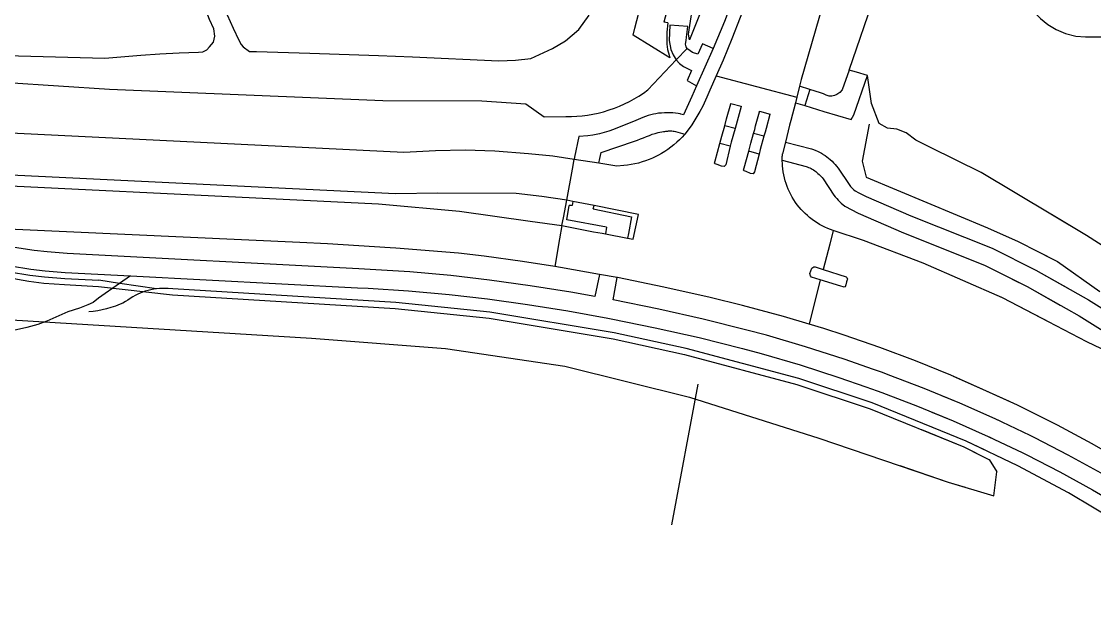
# Model space of a CAD drawing. Header units: millimetres. Extents: x 111502 to 977541, y 8702 to 1044108.
# Drawn here: x 975487.4 to 975663.2, y 475741.9 to 475838.2 of the extents above; entities that cross this region are included whole.
import ezdxf

# ---------------------------------------------------------------- set-up
doc = ezdxf.new("R2010")
doc.units = ezdxf.units.MM
doc.header["$LTSCALE"] = 0.25
doc.layers.add('X HVSS Site Background', color=8, linetype='Continuous')

# ---------------------------------------------------------------- blocks, each defined once
blk = doc.blocks.new('OS MAP')
at = {"layer": 'X HVSS Site Background'}
for points in [[(489350.11, 240373.23), (489352.64, 240373.54), (489356.15, 240375.17), (489358.3, 240376.42), (489360.51, 240378.29), (489362.18, 240380.61)], [(489302.86, 240380.67), (489303.86, 240378.48), (489304.77, 240376.55), (489305.16, 240375.83), (489305.52, 240375.42), (489306.53, 240374.68), (489307.67, 240374.67), (489316.44, 240374.4), (489327.65, 240374), (489333.26, 240373.78), (489347.4, 240373.17), (489350.11, 240373.23)], [(489375.37, 240373.63), (489369.39, 240377.33), (489369.67, 240378.47), (489370.33, 240381.03), (489371.01, 240383.59), (489371.8, 240386.1), (489375.24, 240394.03), (489380.04, 240405.55), (489381.29, 240405.3)], [(489381.29, 240405.3), (489374.42, 240379.48)], [(489413.25, 240404.9), (489413.9, 240400.7), (489415.2, 240400), (489416.6, 240399.2), (489418.7, 240397.7), (489420.59, 240396.09), (489420.7, 240396), (489422.6, 240394.3), (489424.4, 240392.5), (489428.3, 240387.8), (489432.2, 240384.1), (489436.1, 240380.1), (489437.3, 240379.1), (489438.7, 240378.3), (489440.2, 240377.6), (489441.9, 240377.2), (489443.5, 240377.1), (489447.7, 240377.1), (489456.11, 240365.46)], [(489378.63, 240376.58), (489378.45, 240377.5), (489379.38, 240383.57), (489379.32, 240383.58), (489379.4, 240383.85), (489380.23, 240386.73), (489381.06, 240389.61), (489383.39, 240397.69), (489383.95, 240399.29), (489384.96, 240400.57), (489385.64, 240401.03), (489386.34, 240401.44), (489387.08, 240401.78), (489388.05, 240402.17), (489389.05, 240402.49), (489390.41, 240402.39), (489388.85, 240396.28)], [(489298.91, 240374.6), (489299.55, 240374.97), (489300, 240375.42), (489300.64, 240376.22), (489300.84, 240377.21), (489300.71, 240378.41), (489300, 240379.9), (489299.04, 240382.39), (489298.3, 240385.02), (489298.35, 240387.53), (489299.12, 240391.6), (489299.11, 240392.47), (489298.8, 240393.41), (489297.81, 240394.73), (489297.12, 240394.9), (489294.88, 240396.34), (489291.14, 240398.15), (489286.33, 240398.2), (489281.68, 240396.93), (489275.15, 240395.69), (489270.19, 240395.18), (489263.54, 240395.58)], [(489262.6, 240374.12), (489282.84, 240373.56), (489288.72, 240374.05), (489291.87, 240374.27), (489295.03, 240374.45), (489298.19, 240374.58), (489298.91, 240374.6)], [(489404.75, 240371.6), (489409.06, 240384.23), (489410.27, 240389.71), (489410.33, 240394.14), (489410.11, 240395.39), (489409.72, 240396.22), (489409.39, 240396.55), (489407.89, 240397.15)], [(489388.85, 240396.28), (489387.53, 240396.53), (489386.62, 240396.53), (489386.32, 240396.39), (489386.07, 240396.13), (489385.87, 240395.82), (489385.52, 240395.22), (489385.23, 240394.58), (489384.98, 240393.92), (489384.74, 240393.25), (489384.5, 240392.59), (489383.55, 240389.79), (489382.63, 240386.98), (489380.68, 240381.76), (489378.63, 240376.58)], [(489389.85, 240396.43), (489386.46, 240385.27), (489384.34, 240379.56), (489382.47, 240375.17)], [(489392.01, 240396.18), (489391.86, 240395.66), (489389.89, 240389.04), (489389.18, 240386.67), (489388.47, 240384.29), (489386.9, 240380.25), (489385.53, 240376.73), (489384.12, 240373.23), (489383, 240370.7)], [(489403.52, 240392.89), (489400.38, 240382.17), (489396.92, 240370.08), (489396.64, 240368.99)], [(489375.08, 240379.38), (489374.42, 240379.48)], [(489375.08, 240379.38), (489374.88, 240377.82), (489374.88, 240375.9), (489375.02, 240374.98), (489375.26, 240374.08), (489375.37, 240373.63)], [(489378.24, 240375.18), (489378.05, 240375.44), (489377.97, 240375.88), (489378.05, 240376.46), (489378.12, 240377.04), (489378.35, 240378.74), (489375.4, 240379.01), (489375.29, 240376.48), (489375.55, 240375.02), (489375.94, 240374.13), (489376.45, 240373.3)], [(489382.47, 240375.17), (489380.75, 240375.93), (489379.99, 240374.21), (489379.13, 240374.51), (489378.32, 240375.07), (489378.24, 240375.18)], [(489376.45, 240373.3), (489378.24, 240375.18)], [(489382.47, 240375.17), (489379.78, 240369.07)], [(489258.49, 240370.12), (489283.61, 240368.52), (489328.39, 240366.67), (489344.61, 240366.58), (489351.82, 240366.11), (489354.82, 240363.97), (489358.36, 240364.03), (489359.26, 240364.03), (489360.14, 240364.08), (489361.03, 240364.15), (489361.91, 240364.27), (489362.79, 240364.42), (489363.66, 240364.6), (489364.52, 240364.82), (489365.48, 240365.11), (489366.32, 240365.41), (489367.15, 240365.73), (489367.96, 240366.1), (489368.76, 240366.49), (489369.54, 240366.92), (489370.3, 240367.37), (489371.05, 240367.86), (489371.81, 240368.41), (489376.45, 240373.3)], [(489376.45, 240373.3), (489376.98, 240372.71), (489377.62, 240372.24), (489378.93, 240371.58), (489378.22, 240369.92), (489379.78, 240369.07)], [(489383, 240370.7), (489381.95, 240368.33), (489381.45, 240367.22)], [(489383, 240370.7), (489396.19, 240367.2)], [(489397.48, 240365.81), (489400.62, 240364.86), (489405.12, 240363.53), (489405.51, 240364.28), (489407.77, 240370.77)], [(489404.75, 240371.6), (489403.62, 240368.42), (489403.25, 240367.97), (489402.76, 240367.62), (489402.36, 240367.45), (489401.92, 240367.35), (489401.5, 240367.38), (489401.02, 240367.53), (489400.56, 240367.72), (489400.09, 240367.89), (489398.35, 240368.45)], [(489407.77, 240370.77), (489405.96, 240371.27), (489404.75, 240371.6)], [(489444.83, 240343.8), (489443.65, 240344.55), (489426.38, 240354.88), (489418.09, 240358.96), (489415.66, 240360.15), (489414.09, 240361.36), (489412.58, 240361.98), (489411.07, 240362.11), (489409.7, 240362.87), (489408.43, 240366.15), (489407.77, 240370.77)], [(489379.78, 240369.07), (489378.98, 240367.31), (489377.62, 240364.32), (489377.19, 240364.42), (489377.07, 240364.44), (489376.75, 240364.5), (489376.31, 240364.56), (489375.87, 240364.61), (489375.43, 240364.64), (489374.98, 240364.64), (489374.54, 240364.64), (489374, 240364.6), (489373.56, 240364.55), (489373.12, 240364.48), (489372.69, 240364.4), (489372.26, 240364.3), (489371.83, 240364.18), (489371.41, 240364.04), (489370.99, 240363.89), (489370.58, 240363.72), (489369.83, 240363.35), (489366.16, 240361.89), (489365.4, 240361.63), (489364.63, 240361.41), (489363.85, 240361.21), (489362.77, 240361), (489361.98, 240360.88), (489360.48, 240360.74)], [(489396.64, 240368.99), (489396.19, 240367.2)], [(489398.35, 240368.45), (489396.64, 240368.99)], [(489381.45, 240367.22), (489380.78, 240365.72), (489380.33, 240364.86), (489379.51, 240363.46), (489378.97, 240362.65), (489378.4, 240361.87), (489377.84, 240361.15)], [(489396.19, 240367.2), (489395.95, 240366.27)], [(489398.35, 240368.45), (489397.48, 240365.81)], [(489384.38, 240362.52), (489384.69, 240363.66), (489385.38, 240366.12), (489385.39, 240366.15), (489387.09, 240365.7), (489387.08, 240365.65), (489386.41, 240363.25), (489386.25, 240362.67), (489386.08, 240362.07)], [(489395.95, 240366.27), (489395.21, 240363.38)], [(489395.95, 240366.27), (489397.48, 240365.81)], [(489389.11, 240361.25), (489389.29, 240361.92), (489389.44, 240362.49), (489390.07, 240364.82), (489390.09, 240364.89), (489391.81, 240364.42), (489391.79, 240364.33), (489391.16, 240362.09), (489390.98, 240361.45), (489390.8, 240360.79)], [(489359.73, 240357.01), (489356.22, 240357.56), (489352.22, 240357.9), (489346.72, 240358.37), (489341.85, 240358.5), (489336.98, 240358.43), (489331.84, 240358.14), (489245.14, 240362.37)], [(489383.59, 240359.61), (489383.93, 240360.83), (489384.38, 240362.52)], [(489386.08, 240362.07), (489384.38, 240362.52)], [(489386.08, 240362.07), (489385.45, 240359.82), (489385.28, 240359.15)], [(489395.21, 240363.38), (489395.01, 240362.63), (489394.33, 240359.84)], [(489408.04, 240362.75), (489406.89, 240356.7), (489407.54, 240354.12), (489427.45, 240345.79), (489432.44, 240343.58), (489438.89, 240340.26), (489441.89, 240338.16)], [(489360.48, 240360.74), (489359.8, 240357.35), (489359.73, 240357.01)], [(489363.78, 240356.38), (489363.93, 240357.13), (489364.12, 240358.11), (489369.63, 240359.99), (489370.11, 240360.16), (489370.6, 240360.35), (489371.08, 240360.55), (489371.56, 240360.74), (489372.04, 240360.93), (489372.52, 240361.11), (489373.01, 240361.27), (489373.5, 240361.41), (489374.37, 240361.57), (489374.55, 240361.59), (489374.73, 240361.61), (489374.91, 240361.64), (489375.09, 240361.65), (489375.15, 240361.66), (489375.27, 240361.67), (489375.46, 240361.67), (489375.73, 240361.66), (489375.91, 240361.64), (489376.09, 240361.61), (489376.34, 240361.56), (489377.84, 240361.15)], [(489377.84, 240361.15), (489377.8, 240361.1), (489377.4, 240360.65), (489376.97, 240360.21), (489376.52, 240359.8), (489376.06, 240359.39), (489375.58, 240359.01), (489375.08, 240358.65), (489374.58, 240358.31), (489374.05, 240357.99), (489373.52, 240357.69), (489372.56, 240357.22), (489372, 240356.98), (489371.42, 240356.77), (489370.84, 240356.58), (489370.25, 240356.41), (489369.66, 240356.27), (489369.06, 240356.15), (489368.45, 240356.05), (489367.84, 240355.98), (489366.72, 240355.92), (489363.78, 240356.38)], [(489388.32, 240358.34), (489388.68, 240359.66), (489389.11, 240361.25)], [(489390.8, 240360.79), (489389.11, 240361.25)], [(489390.8, 240360.79), (489390.2, 240358.65), (489390.01, 240357.88)], [(489385.28, 240359.15), (489384.54, 240356.13), (489384.28, 240355.83), (489383.83, 240355.88), (489383.12, 240356.18), (489382.82, 240356.28), (489382.72, 240356.38), (489382.82, 240356.79), (489383.59, 240359.61)], [(489385.28, 240359.15), (489383.59, 240359.61)], [(489390.01, 240357.88), (489389.28, 240354.97), (489389.03, 240354.66), (489388.58, 240354.71), (489387.87, 240355.02), (489387.57, 240355.12), (489387.47, 240355.22), (489387.57, 240355.62), (489388.32, 240358.34)], [(489390.01, 240357.88), (489388.32, 240358.34)], [(489394.33, 240359.84), (489393.86, 240357.9)], [(489394.33, 240359.84), (489398.62, 240358.73), (489398.95, 240358.61), (489399.28, 240358.48), (489399.6, 240358.34), (489399.92, 240358.18), (489400.23, 240358.01), (489400.42, 240357.89), (489400.53, 240357.83), (489400.83, 240357.63), (489401.12, 240357.43), (489401.4, 240357.21), (489401.67, 240356.98), (489401.97, 240356.7), (489402.22, 240356.45), (489402.46, 240356.18), (489402.68, 240355.91), (489402.94, 240355.57), (489404.74, 240352.91), (489404.87, 240352.74), (489405.01, 240352.57), (489405.16, 240352.41), (489405.31, 240352.25), (489405.47, 240352.1), (489405.74, 240351.87), (489406.36, 240351.55), (489407.53, 240350.94), (489414.86, 240347.75), (489428.17, 240342.45), (489435.32, 240338.85), (489440.68, 240335.84)], [(489358.51, 240350.32), (489359.43, 240355.38), (489359.73, 240357.01)], [(489363.78, 240356.38), (489359.73, 240357.01)], [(489393.79, 240356.86), (489393.79, 240357.06), (489393.79, 240357.27), (489393.8, 240357.47), (489393.82, 240357.67), (489393.86, 240357.9)], [(489393.79, 240356.86), (489397.74, 240355.83), (489397.9, 240355.78), (489398.11, 240355.7), (489398.32, 240355.6), (489398.53, 240355.5), (489398.73, 240355.39), (489398.93, 240355.27), (489399.12, 240355.14), (489399.31, 240355.01), (489399.49, 240354.87), (489399.66, 240354.72), (489399.87, 240354.53), (489400.02, 240354.37), (489400.06, 240354.33), (489400.14, 240354.25), (489400.33, 240354.02), (489400.49, 240353.81), (489402.28, 240351.16), (489402.5, 240350.87), (489402.72, 240350.6), (489402.95, 240350.35), (489403.19, 240350.1), (489403.45, 240349.85), (489404.04, 240349.35), (489406.23, 240348.21), (489413.69, 240344.96), (489426.93, 240339.69), (489433.9, 240336.18), (489439.28, 240333.16)], [(489402.17, 240345.37), (489401.71, 240345.53), (489401.25, 240345.71), (489400.8, 240345.91), (489400.35, 240346.13), (489399.92, 240346.37), (489399.5, 240346.62), (489399.09, 240346.89), (489398.68, 240347.17), (489398.29, 240347.48), (489397.92, 240347.8), (489397.55, 240348.13), (489396.89, 240348.81), (489396.57, 240349.18), (489396.27, 240349.57), (489395.98, 240349.97), (489395.71, 240350.38), (489395.45, 240350.8), (489395.22, 240351.24), (489395, 240351.68), (489394.79, 240352.13), (489394.61, 240352.59), (489394.45, 240353.05), (489394.3, 240353.52), (489394.17, 240354), (489394.06, 240354.48), (489393.97, 240354.96), (489393.91, 240355.45), (489393.86, 240355.94), (489393.83, 240356.46), (489393.81, 240356.66), (489393.79, 240356.86)], [(489358.51, 240350.32), (489354.43, 240350.94), (489350.2, 240351.42), (489337.37, 240351.49), (489330.44, 240351.37), (489266.35, 240354.5), (489245.72, 240355.5), (489245.02, 240355.54)], [(489244.98, 240353.75), (489327.69, 240349.71), (489340.95, 240348.54), (489352.52, 240346.9), (489357.71, 240346.16)], [(489357.71, 240346.16), (489357.95, 240347.41), (489358.51, 240350.32)], [(489359.52, 240350.12), (489358.51, 240350.32)], [(489365.04, 240345.9), (489358.53, 240347.09), (489358.88, 240349.48)], [(489359.52, 240350.12), (489359.41, 240349.43), (489358.88, 240349.48)], [(489362.97, 240349.44), (489359.52, 240350.12)], [(489362.84, 240348.93), (489362.97, 240349.44)], [(489362.84, 240348.93), (489369.12, 240347.58), (489368.61, 240344.86)], [(489368.47, 240344.1), (489369.41, 240343.92), (489370.25, 240348.01), (489362.97, 240349.44)], [(489476.02, 240336.78), (489473.54, 240335.35), (489472.75, 240335.35), (489471.62, 240335.11), (489467.29, 240332.66), (489465.28, 240331.69), (489463.87, 240331.57), (489462.31, 240332.32), (489459.84, 240334.17), (489443.65, 240344.55), (489437.9, 240347.99)], [(489356.53, 240339.46), (489351.25, 240340.3), (489345, 240341.15), (489340.8, 240341.65), (489330.5, 240342.45), (489329.6, 240342.55), (489319.3, 240343.2), (489314.8, 240343.4), (489268.2, 240345.55), (489251.51, 240346.34)], [(489363.86, 240338.17), (489363.13, 240334.53), (489359.15, 240335.25), (489352.5, 240336.3), (489345.85, 240337.25), (489339.5, 240338), (489332.8, 240338.6), (489324.45, 240339.1), (489276.65, 240341.6), (489273.4, 240341.85), (489271.25, 240342.1), (489268.05, 240342.6), (489264.9, 240343.3), (489263.25, 240343.8), (489259.25, 240344.75), (489255.55, 240345.55), (489251.51, 240346.34)], [(489357.71, 240346.16), (489357.33, 240344.02), (489356.53, 240339.46)], [(489357.71, 240346.16), (489362.91, 240345.17), (489364.3, 240344.91), (489364.83, 240344.8)], [(489365.04, 240345.9), (489364.83, 240344.8)], [(489364.83, 240344.8), (489368.47, 240344.1)], [(489368.61, 240344.86), (489368.47, 240344.1)], [(489402.17, 240345.37), (489401.59, 240343.12), (489400.52, 240339)], [(489437.76, 240330.24), (489429.9, 240334.33), (489416.91, 240339.99), (489407.11, 240343.74), (489402.17, 240345.37)], [(489244.83, 240343.26), (489236.87, 240343.75), (489236.89, 240338.73), (489237.68, 240337.39), (489238.62, 240336.17), (489240.53, 240334.4), (489241.83, 240333.55), (489243.22, 240332.88), (489244.69, 240332.38), (489246.21, 240332.06), (489247.82, 240331.94), (489316.71, 240327.76), (489338.63, 240326.06), (489358.21, 240323.13), (489378.62, 240318.05), (489399.8, 240311.35), (489420.98, 240304.17), (489423.75, 240303.33)], [(489244.83, 240343.26), (489247.38, 240342.21), (489250.19, 240341.36), (489250.34, 240341.34), (489257.79, 240339.88), (489258.21, 240339.8), (489262.04, 240338.82), (489263.49, 240338.42), (489263.74, 240338.35), (489267.02, 240337.64), (489270.41, 240337.07), (489272.85, 240336.76), (489276.22, 240336.5), (489281.82, 240336.21), (489293.92, 240334.81), (489330.41, 240332.57), (489345.8, 240330.99), (489366.09, 240327.65), (489377.82, 240325.07), (489396.22, 240320.17), (489408.18, 240316.18), (489423.53, 240309.95), (489426.43, 240308.49)], [(489434.57, 240342.49), (489438.89, 240340.26), (489445.83, 240335.4)], [(489257.98, 240340.86), (489258.43, 240340.77), (489262.29, 240339.78), (489263.75, 240339.38), (489263.97, 240339.33), (489267.21, 240338.62), (489270.55, 240338.06), (489272.95, 240337.76), (489276.29, 240337.5), (489281.87, 240337.21)], [(489258.13, 240341.85), (489258.65, 240341.75), (489262.55, 240340.75), (489264, 240340.35), (489264.2, 240340.3), (489267.4, 240339.6), (489270.7, 240339.05), (489273.05, 240338.75), (489276.35, 240338.5), (489287.02, 240337.94)], [(489363.86, 240338.17), (489357.5, 240339.3), (489356.53, 240339.46)], [(489400, 240337.28), (489398.61, 240337.7), (489398.41, 240337.96), (489398.31, 240338.31), (489398.66, 240339.22), (489398.96, 240339.42), (489399.22, 240339.42), (489400.52, 240339)], [(489400.52, 240339), (489404.27, 240337.8), (489404.37, 240337.65), (489404.47, 240337.4), (489404.42, 240337.3), (489404.32, 240336.94), (489404.22, 240336.44), (489404.11, 240336.14), (489403.97, 240336.08), (489403.81, 240336.14), (489403.41, 240336.24), (489400, 240337.28)], [(489433.06, 240339.99), (489435.32, 240338.85), (489443.97, 240333.99), (489452.58, 240328.61), (489457.82, 240324.92), (489458.58, 240324.39)], [(489285.26, 240336.71), (489281.87, 240337.21)], [(489287.02, 240337.94), (489285.26, 240336.71)], [(489287.02, 240337.94), (489324.25, 240336), (489325.95, 240335.9), (489332.6, 240335.5), (489339.25, 240334.9), (489345.5, 240334.15), (489352.1, 240333.25), (489358.7, 240332.2), (489365.25, 240331), (489365.8, 240330.9), (489373, 240329.45), (489380.2, 240327.85), (489387.3, 240326.05), (489390.35, 240325.2), (489396.75, 240323.35), (489403.05, 240321.3), (489407.47, 240319.76), (489409.35, 240319.1), (489410.1, 240318.85), (489415.95, 240316.6), (489421.8, 240314.2), (489427.55, 240311.65), (489427.97, 240311.45)], [(489366.79, 240337.65), (489366.78, 240337.65), (489363.86, 240338.17)], [(489429.39, 240314.17), (489428.7, 240314.5), (489422.9, 240317.1), (489417.05, 240319.5), (489411.15, 240321.75), (489410.25, 240322.1), (489408.76, 240322.62), (489403.95, 240324.3), (489397.6, 240326.3), (489391.2, 240328.2), (489388, 240329.05), (489380.85, 240330.85), (489373.6, 240332.5), (489366.12, 240333.99), (489366.79, 240337.65)], [(489398.23, 240330.02), (489394, 240331.3), (489387.3, 240333.1), (489382, 240334.4), (489374.4, 240336.1), (489366.8, 240337.65), (489366.79, 240337.65)], [(489400, 240337.28), (489398.23, 240330.02)], [(489431.49, 240337.39), (489433.9, 240336.18), (489442.43, 240331.39), (489450.91, 240326.1), (489453.83, 240324.04)], [(489285.26, 240336.71), (489281.83, 240334.3), (489280.92, 240333.6), (489280.06, 240333.18), (489278.67, 240332.63), (489276.76, 240332.04), (489273.35, 240330.51), (489271.84, 240329.99), (489270.06, 240329.48), (489266.42, 240328.64), (489263.91, 240328.1), (489262.6, 240327.86), (489261.84, 240327.57), (489258.83, 240326.46), (489257.24, 240326.01), (489252.91, 240324.62), (489250.64, 240323.4), (489248.56, 240322.7), (489247.29, 240322.46), (489245.38, 240322.08), (489243.18, 240321.67)], [(489291.33, 240335.8), (489290.85, 240335.74), (489290.38, 240335.66), (489289.92, 240335.55), (489289.46, 240335.43), (489289, 240335.29), (489288.22, 240334.95), (489287.81, 240334.73), (489287.41, 240334.48), (489287, 240334.22), (489286.6, 240333.96), (489286.2, 240333.71), (489285.78, 240333.49), (489285.35, 240333.29), (489284.57, 240332.99), (489283.85, 240332.76), (489283.14, 240332.55), (489282.41, 240332.37), (489281.68, 240332.22), (489280.94, 240332.11), (489280.2, 240332.02)], [(489291.33, 240335.8), (489285.29, 240336.7), (489285.26, 240336.71)], [(489426.93, 240309.44), (489423.93, 240310.87), (489408.53, 240317.12), (489396.51, 240321.13), (489378.06, 240326.05), (489366.28, 240328.63), (489345.93, 240331.98), (489330.49, 240333.57), (489293.98, 240335.81), (489293.23, 240335.87), (489292.75, 240335.88), (489292.27, 240335.88), (489291.8, 240335.85), (489291.33, 240335.8)], [(489453.83, 240324.04), (489453.03, 240324.08), (489452.1, 240324.19), (489451.18, 240324.33), (489450.27, 240324.52), (489449.37, 240324.75), (489448.48, 240325.02), (489447.27, 240325.44), (489443.68, 240327.16), (489429.9, 240334.33), (489429.69, 240334.42)], [(489431.05, 240317.34), (489426.65, 240319.35), (489421.4, 240321.65), (489415.65, 240324), (489409.8, 240326.2), (489403.95, 240328.25), (489400.6, 240329.3), (489398.23, 240330.02)], [(489460.66, 240300.6), (489458.8, 240301.85), (489455.6, 240303.9), (489450.1, 240307.25), (489444.55, 240310.45), (489438.9, 240313.5), (489438.55, 240313.65), (489432.35, 240316.75), (489426.65, 240319.35), (489421.86, 240321.45)], [(489380, 240320.2), (489375.65, 240297.18)], [(489470.01, 240289.35), (489458.65, 240297.39), (489451.35, 240302.55), (489446.05, 240305.65), (489440.65, 240308.6), (489435.2, 240311.4), (489434.4, 240311.8), (489428.7, 240314.5), (489422.9, 240317.1), (489419.96, 240318.31)], [(489418.33, 240315.62), (489421.8, 240314.2), (489427.55, 240311.65), (489433.2, 240308.95), (489433.85, 240308.65), (489439.25, 240305.85), (489444.6, 240302.9), (489449.85, 240299.85), (489460.5, 240292.32), (489469.03, 240286.36), (489470.81, 240284.93), (489473.9, 240282.03), (489475.07, 240280.52), (489476.87, 240277.38), (489477.52, 240275.59), (489477.96, 240273.73), (489478.16, 240271.21), (489478.23, 240270.31), (489478.23, 240268.97)], [(489416.61, 240312.76), (489423.53, 240309.95), (489427.67, 240307.87), (489427.7, 240307.84), (489428.96, 240305.86)], [(489474.04, 240269.94), (489472.26, 240277.49), (489468.97, 240283.05), (489462.55, 240288.09), (489455.92, 240292.87), (489449.11, 240297.37), (489440.67, 240302.43), (489432.4, 240306.85), (489423.93, 240310.87), (489417.13, 240313.63)], [(489413.04, 240306.86), (489420.98, 240304.17), (489428.48, 240301.89), (489428.96, 240305.86)]]:
    blk.add_lwpolyline(points, dxfattribs=at)

msp = doc.modelspace()

# ---------------------------------------------------------------- block references
at = {"lineweight": 0}
msp.add_blockref('OS MAP', (486218.2, 235458.61), dxfattribs=at)

doc.saveas('drawing.dxf')
